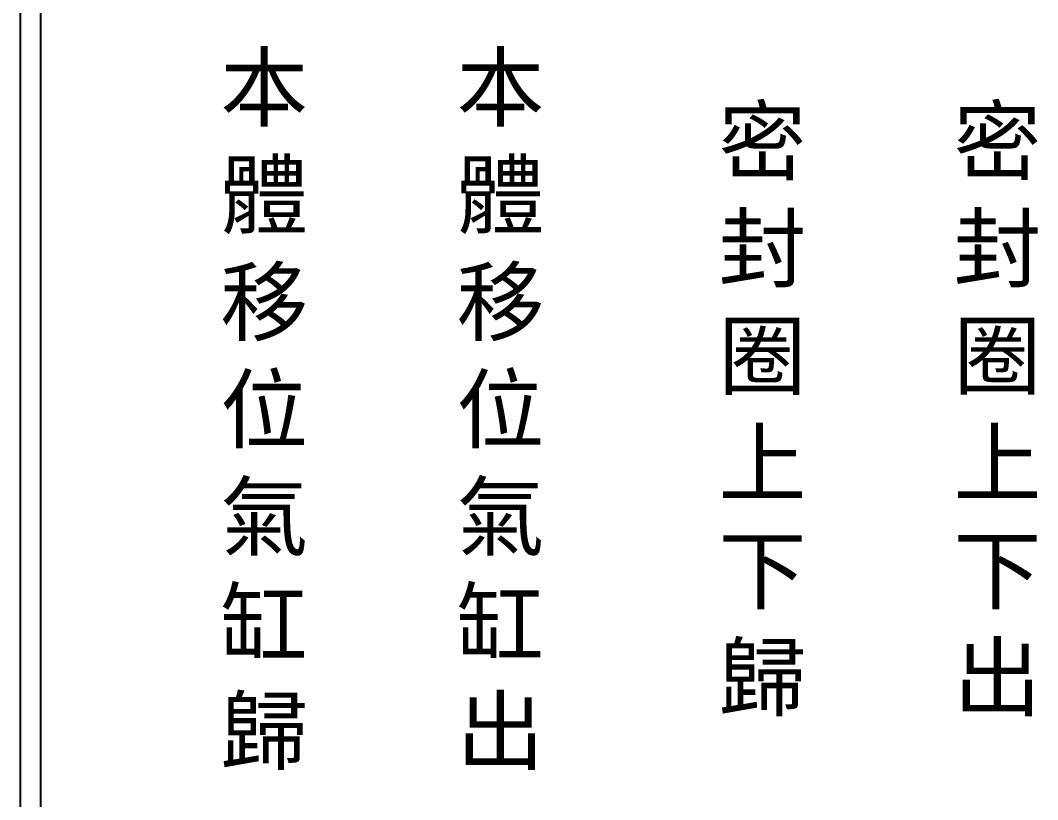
# Model space of a CAD drawing. Extents: x 275 to 562, y 265 to 469.
# Drawn here: x 274.9 to 336.5, y 312.2 to 359.4 of the extents above; entities that cross this region are included whole.
import ezdxf

# ---------------------------------------------------------------- set-up
doc = ezdxf.new("R2010")
doc.units = 0
doc.layers.add('圖框層', color=7, linetype='CONTINUOUS')
doc.layers.add('標尺寸層', color=3, linetype='CONTINUOUS')
doc.styles.add('CNS', font='romanc.shx', dxfattribs={"bigfont": 'chineset.shx'})

msp = doc.modelspace()

# ---------------------------------------------------------------- linework, layer by layer
at = {"layer": '圖框層', "color": 7}
for p, q in [((274.898, 264.945), (274.898, 468.914)), ((276.148, 266.195), (276.148, 467.665))]:
    msp.add_line(p, q, dxfattribs=at)

# ---------------------------------------------------------------- texts
at = {"layer": '標尺寸層', "color": 7, "char_height": 3.9, "width": 4.96081, "attachment_point": 5, "style": 'CNS'}
for s, insert in [('{\\fDFKai-SB|b0|i0|c136|p65;本體移位氣缸歸}', (289.673, 335.64)), ('{\\fDFKai-SB|b0|i0|c136|p65;本體移位氣缸出}', (303.987, 335.64)), ('{\\fDFKai-SB|b0|i0|c136|p65;密封圈上下歸}', (319.862, 335.64)), ('{\\fDFKai-SB|b0|i0|c136|p65;密封圈上下出}', (334.099, 335.64))]:
    msp.add_mtext(s, dxfattribs=dict(at, insert=insert))

doc.saveas('drawing.dxf')
